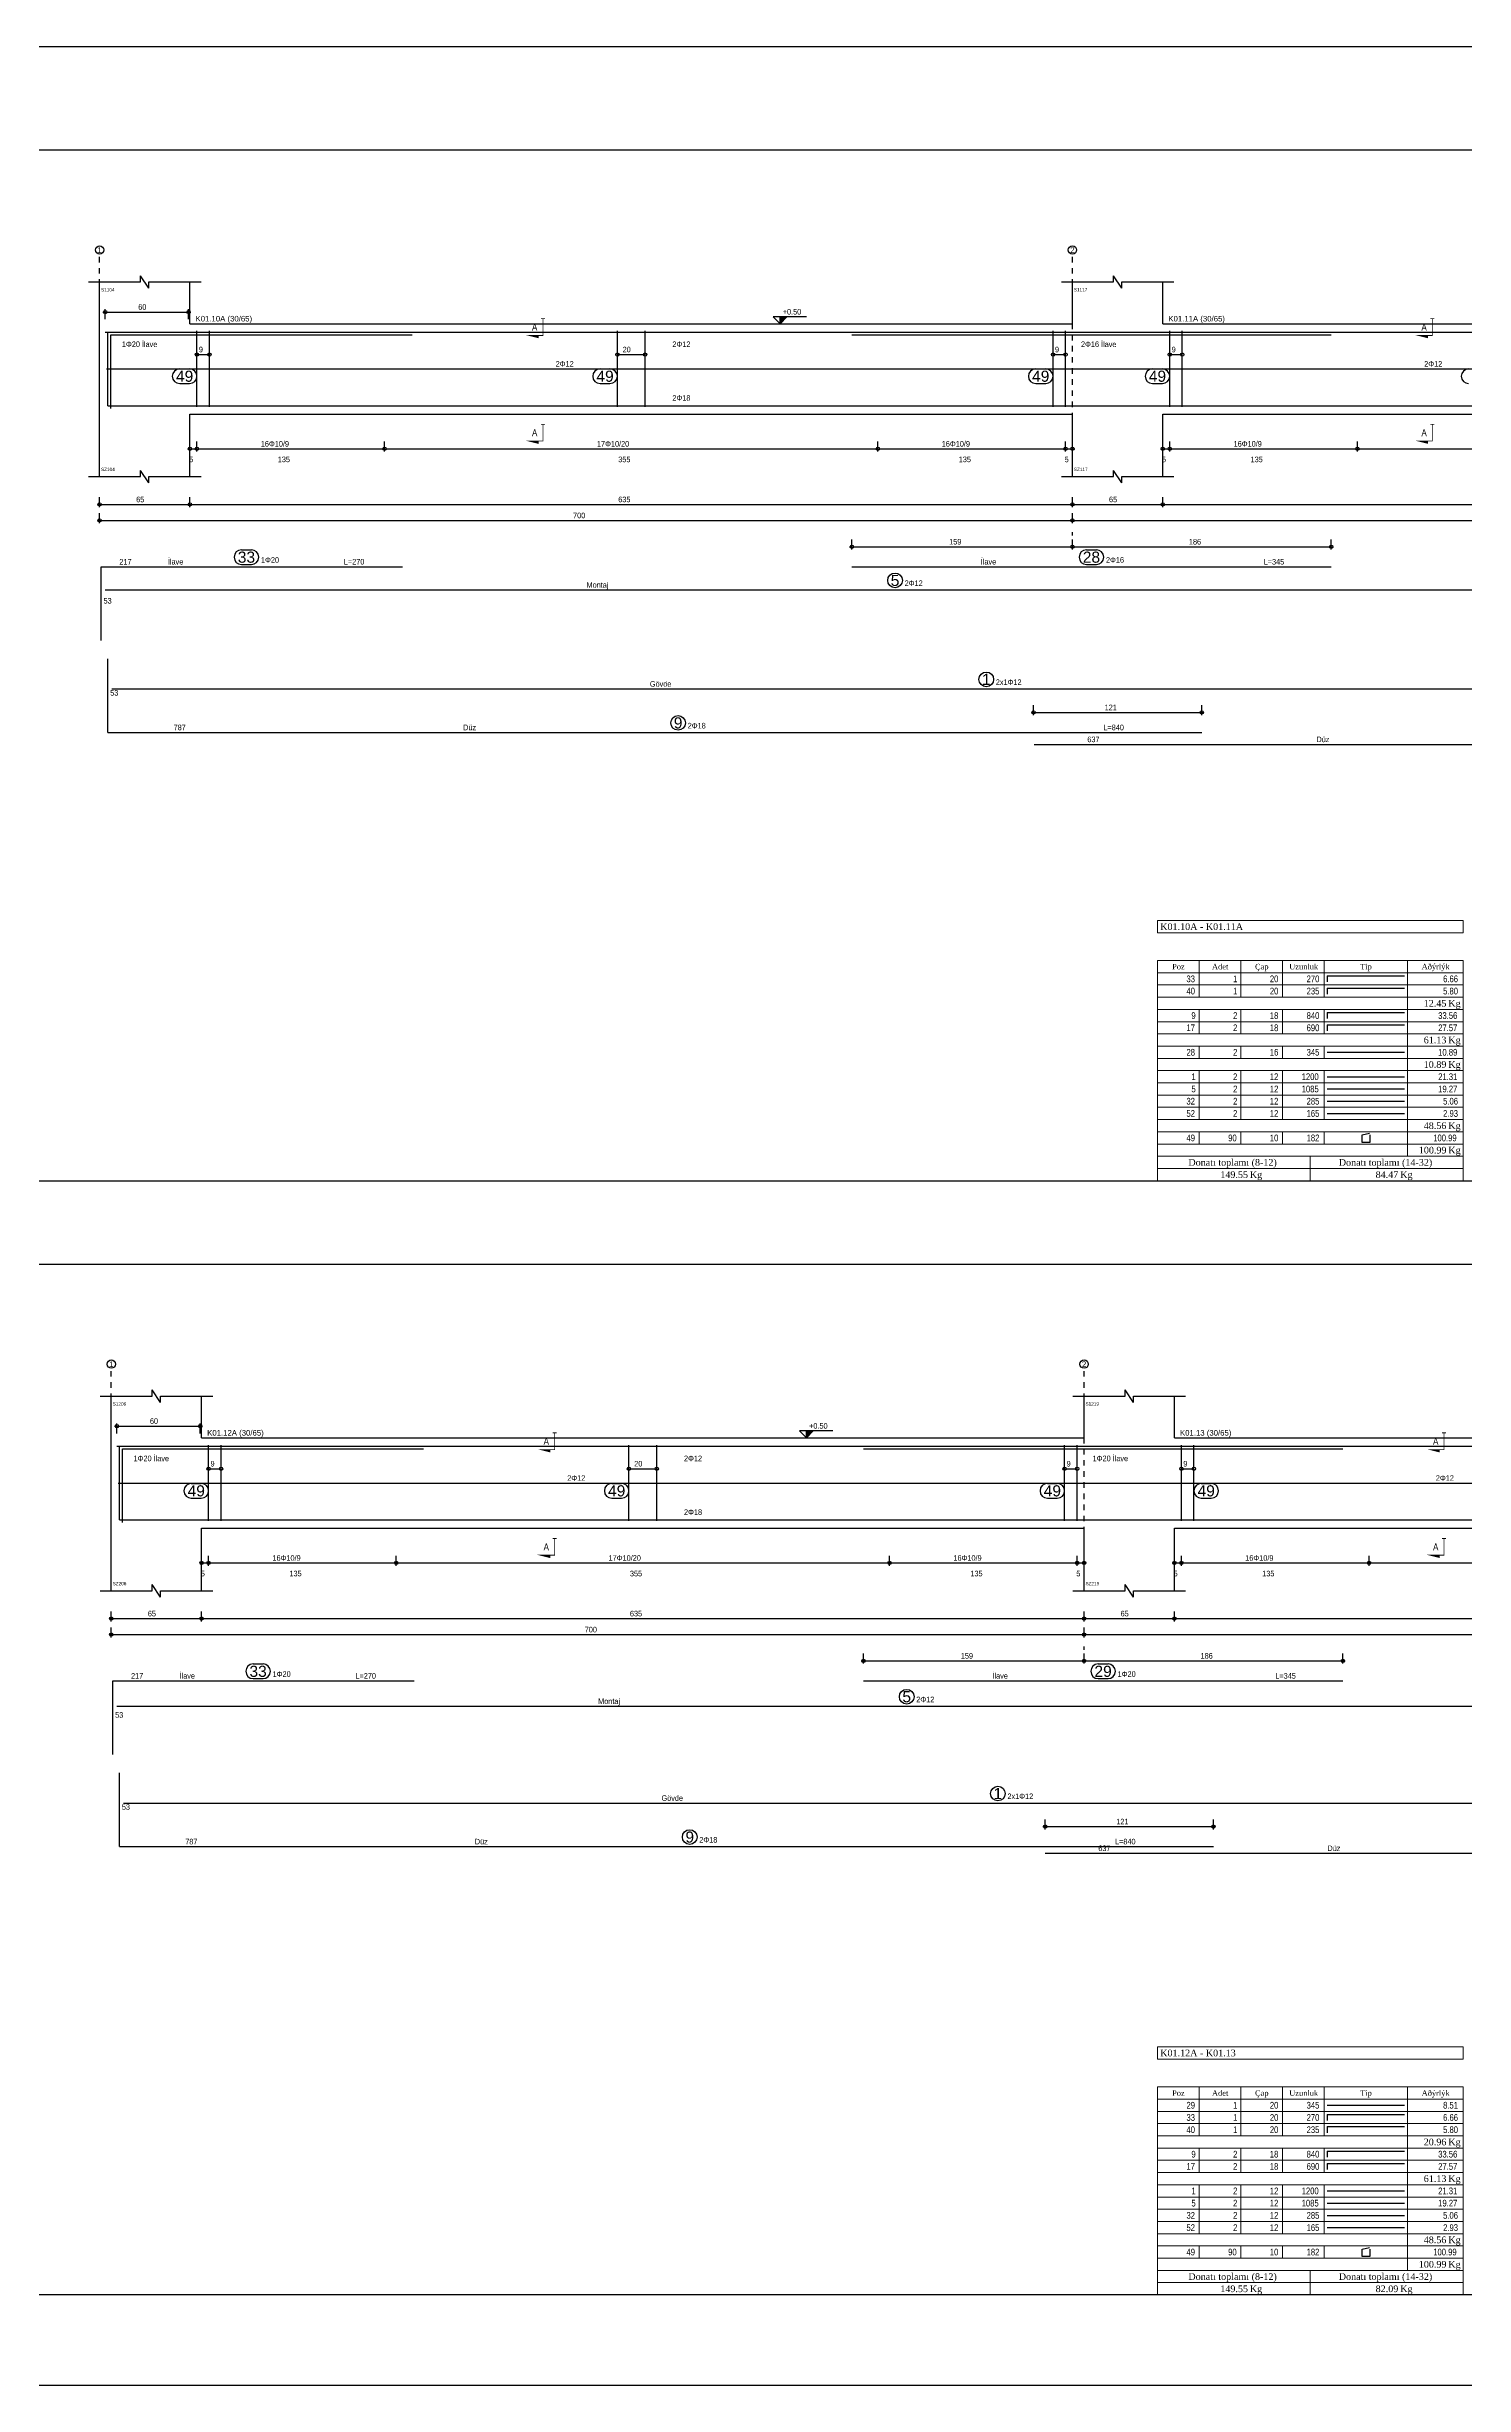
# Model space of a CAD drawing. Header units: metres. Extents: x 419734 to 420376, y 4564732 to 4565123.
# Drawn here: x 420237.6 to 420263.1, y 4564807.53 to 4564849.58 of the extents above; entities that cross this region are included whole.
import ezdxf
from ezdxf.enums import TextEntityAlignment as Align

# ---------------------------------------------------------------- set-up
doc = ezdxf.new("R2010")
doc.units = ezdxf.units.M
doc.linetypes.add('TRATTO-PUNTO', pattern=[1, 0.5, -0.25, 0, -0.25])
for name, color, linetype in [('Standart', 7, 'Continuous'), ('SW_ASSI', 7, 'TRATTO-PUNTO'), ('SW_DIM', 33, 'Continuous'), ('SW_MAGRONE', 2, 'Continuous'), ('SW_QUOTE', 1, 'Continuous'), ('SW_REINFORCEMENT', 7, 'Continuous'), ('SW_TESTI', 2, 'Continuous'), ('SW_TXT_TESTI', 1, 'Continuous')]:
    doc.layers.add(name, color=color, linetype=linetype)
doc.styles.add('arial_1_18', font='arial.ttf', dxfattribs={"height": 0.2})
doc.styles.add('SWS', font='ARIALN.TTF')
doc.styles.add('times new roman_1_18', font='times.ttf', dxfattribs={"height": 0.2})

# ---------------------------------------------------------------- blocks, each defined once
blk = doc.blocks.new('*U1605')
at = {"layer": 'SW_QUOTE'}
blk.add_hatch(color=1, dxfattribs=at).paths.add_polyline_path([(0.25, 0.25), (0, 0.25), (0, 0)])
at = {"layer": 'SW_QUOTE', "color": 1}
for p, q in [((0.95, 0.25), (-0.25, 0.25)), ((-0.25, 0.25), (0, 0)), ((-0.25, 0), (0.25, 0)), ((0, 0), (0, 0.25)), ((0.25, 0.25), (0, 0))]:
    blk.add_line(p, q, dxfattribs=at)
at = {"layer": 'SW_QUOTE', "color": 2, "style": 'SWS'}
blk.add_attdef('QUOTA', (0.1, 0.33), '', height=0.2, dxfattribs=at)
blk = doc.blocks.new('*U1603')
at = {"layer": 'SW_QUOTE', "const_width": 0.0003}
blk.add_lwpolyline([(0, 0), (0, -0.006), (-0.00159, -0.006)], dxfattribs=at)
at = {"layer": 'SW_QUOTE', "const_width": 0.0003, "flags": 128}
blk.add_lwpolyline([(0.00075, 0), (-0.00075, 0)], dxfattribs=at)
at = {"layer": 'SW_QUOTE'}
blk.add_solid([(-0.00159, -0.00585), (-0.00159, -0.00701), (-0.00624, -0.00585)], dxfattribs=at)
at = {"layer": 'SW_TESTI', "style": 'SWS'}
for tag, p in [('RIF_DOC', (0.0025, -0.003)), ('RIF_DOC_SEC', (0.0055, -0.003))]:
    blk.add_attdef(tag, text='', height=0.002, rotation=90, dxfattribs=at).set_placement(p, align=Align.MIDDLE)
at = {"layer": 'SW_TESTI', "color": 3, "style": 'SWS'}
blk.add_attdef('SEZ', text='', height=0.0025, dxfattribs=at).set_placement((-0.003, -0.003), align=Align.MIDDLE)

msp = doc.modelspace()

# ---------------------------------------------------------------- linework, layer by layer
at = {"color": 0, "linetype": 'Continuous'}
for centre in [(420238.55653, 4564845.925), (420256.05653, 4564845.925), (420238.76589, 4564825.89194), (420256.26589, 4564825.89194)]:
    msp.add_circle(centre, 0.075, dxfattribs=at)
at = {"layer": 'Standart', "color": 2}
msp.add_lwpolyline([(420281.38267, 4564849.57907), (419805.78267, 4564849.57907), (419805.78267, 4564807.5324), (420281.38267, 4564807.5324)], dxfattribs=at)
for points in [[(420280.0849, 4564829.18976), (420280.0849, 4564847.72281), (420233.6349, 4564847.72281), (420233.6349, 4564829.18976)], [(420280.0849, 4564809.1567), (420233.6349, 4564809.1567), (420233.6349, 4564827.68976), (420280.0849, 4564827.68976)]]:
    msp.add_lwpolyline(points, close=True, dxfattribs=at)
at = {"layer": 'Standart', "color": 1, "linetype": 'Continuous', "lineweight": 5}
for points in [[(420257.58489, 4564833.86976), (420263.08489, 4564833.86976)], [(420257.58489, 4564833.64976), (420257.58489, 4564833.86976)], [(420263.08489, 4564833.86976), (420263.08489, 4564833.64976)], [(420263.08489, 4564833.64976), (420257.58489, 4564833.64976)], [(420257.58489, 4564833.14976), (420257.58489, 4564829.18976)], [(420257.58489, 4564833.14976), (420263.08489, 4564833.14976)], [(420258.33489, 4564833.14976), (420258.33489, 4564832.48976)], [(420259.08489, 4564833.14976), (420259.08489, 4564832.48976)], [(420259.83489, 4564833.14976), (420259.83489, 4564832.48976)], [(420260.58489, 4564833.14976), (420260.58489, 4564832.48976)], [(420262.08489, 4564833.14976), (420262.08489, 4564829.62976)], [(420263.08489, 4564833.14976), (420263.08489, 4564829.18976)], [(420257.58489, 4564832.92976), (420263.08489, 4564832.92976)], [(420257.58489, 4564832.70976), (420263.08489, 4564832.70976)], [(420257.58489, 4564832.48976), (420263.08489, 4564832.48976)], [(420257.58489, 4564832.26976), (420263.08489, 4564832.26976)], [(420258.33489, 4564832.26976), (420258.33489, 4564831.82976)], [(420259.08489, 4564832.26976), (420259.08489, 4564831.82976)], [(420259.83489, 4564832.26976), (420259.83489, 4564831.82976)], [(420260.58489, 4564832.26976), (420260.58489, 4564831.82976)], [(420257.58489, 4564832.04976), (420263.08489, 4564832.04976)], [(420257.58489, 4564831.82976), (420263.08489, 4564831.82976)], [(420257.58489, 4564831.60976), (420263.08489, 4564831.60976)], [(420257.58489, 4564831.38976), (420263.08489, 4564831.38976)], [(420258.33489, 4564831.60976), (420258.33489, 4564831.38976)], [(420259.08489, 4564831.60976), (420259.08489, 4564831.38976)], [(420259.83489, 4564831.60976), (420259.83489, 4564831.38976)], [(420260.58489, 4564831.60976), (420260.58489, 4564831.38976)], [(420257.58489, 4564831.16976), (420263.08489, 4564831.16976)], [(420257.58489, 4564830.94976), (420263.08489, 4564830.94976)], [(420258.33489, 4564831.16976), (420258.33489, 4564830.28976)], [(420259.08489, 4564831.16976), (420259.08489, 4564830.28976)], [(420259.83489, 4564831.16976), (420259.83489, 4564830.28976)], [(420260.58489, 4564831.16976), (420260.58489, 4564830.28976)], [(420257.58489, 4564830.72976), (420263.08489, 4564830.72976)], [(420257.58489, 4564830.50976), (420263.08489, 4564830.50976)], [(420257.58489, 4564830.28976), (420263.08489, 4564830.28976)], [(420257.58489, 4564830.06976), (420263.08489, 4564830.06976)], [(420258.33489, 4564830.06976), (420258.33489, 4564829.84976)], [(420259.08489, 4564830.06976), (420259.08489, 4564829.84976)], [(420259.83489, 4564830.06976), (420259.83489, 4564829.84976)], [(420260.58489, 4564830.06976), (420260.58489, 4564829.84976)], [(420257.58489, 4564829.84976), (420263.08489, 4564829.84976)], [(420257.58489, 4564829.62976), (420263.08489, 4564829.62976)], [(420260.33489, 4564829.62976), (420260.33489, 4564829.18976)], [(420257.58489, 4564829.40976), (420263.08489, 4564829.40976)], [(420257.58489, 4564829.18976), (420263.08489, 4564829.18976)], [(420257.58489, 4564813.6167), (420263.08489, 4564813.6167)], [(420257.58489, 4564813.3967), (420257.58489, 4564813.6167)], [(420263.08489, 4564813.6167), (420263.08489, 4564813.3967)], [(420263.08489, 4564813.3967), (420257.58489, 4564813.3967)], [(420257.58489, 4564812.8967), (420257.58489, 4564809.1567)], [(420257.58489, 4564812.8967), (420263.08489, 4564812.8967)], [(420258.33489, 4564812.8967), (420258.33489, 4564812.0167)], [(420259.08489, 4564812.8967), (420259.08489, 4564812.0167)], [(420259.83489, 4564812.8967), (420259.83489, 4564812.0167)], [(420260.58489, 4564812.8967), (420260.58489, 4564812.0167)], [(420262.08489, 4564812.8967), (420262.08489, 4564809.5967)], [(420263.08489, 4564812.8967), (420263.08489, 4564809.1567)], [(420257.58489, 4564812.6767), (420263.08489, 4564812.6767)], [(420257.58489, 4564812.4567), (420263.08489, 4564812.4567)], [(420257.58489, 4564812.2367), (420263.08489, 4564812.2367)], [(420257.58489, 4564812.0167), (420263.08489, 4564812.0167)], [(420257.58489, 4564811.7967), (420263.08489, 4564811.7967)], [(420257.58489, 4564811.5767), (420263.08489, 4564811.5767)], [(420258.33489, 4564811.7967), (420258.33489, 4564811.3567)], [(420259.08489, 4564811.7967), (420259.08489, 4564811.3567)], [(420259.83489, 4564811.7967), (420259.83489, 4564811.3567)], [(420260.58489, 4564811.7967), (420260.58489, 4564811.3567)], [(420257.58489, 4564811.3567), (420263.08489, 4564811.3567)], [(420257.58489, 4564811.1367), (420263.08489, 4564811.1367)], [(420258.33489, 4564811.1367), (420258.33489, 4564810.2567)], [(420259.08489, 4564811.1367), (420259.08489, 4564810.2567)], [(420259.83489, 4564811.1367), (420259.83489, 4564810.2567)], [(420260.58489, 4564811.1367), (420260.58489, 4564810.2567)], [(420257.58489, 4564810.9167), (420263.08489, 4564810.9167)], [(420257.58489, 4564810.6967), (420263.08489, 4564810.6967)], [(420257.58489, 4564810.4767), (420263.08489, 4564810.4767)], [(420257.58489, 4564810.2567), (420263.08489, 4564810.2567)], [(420257.58489, 4564810.0367), (420263.08489, 4564810.0367)], [(420258.33489, 4564810.0367), (420258.33489, 4564809.8167)], [(420259.08489, 4564810.0367), (420259.08489, 4564809.8167)], [(420259.83489, 4564810.0367), (420259.83489, 4564809.8167)], [(420260.58489, 4564810.0367), (420260.58489, 4564809.8167)], [(420257.58489, 4564809.8167), (420263.08489, 4564809.8167)], [(420257.58489, 4564809.5967), (420263.08489, 4564809.5967)], [(420260.33489, 4564809.5967), (420260.33489, 4564809.1567)], [(420257.58489, 4564809.3767), (420263.08489, 4564809.3767)], [(420257.58489, 4564809.1567), (420263.08489, 4564809.1567)]]:
    msp.add_lwpolyline(points, dxfattribs=at)
at = {"layer": 'SW_ASSI', "ltscale": 0.2}
for points in [[(420238.55653, 4564842.1), (420238.55653, 4564845.85)], [(420256.05653, 4564842.1), (420256.05653, 4564845.85)], [(420256.05653, 4564840.59), (420256.05653, 4564840.85)], [(420238.76589, 4564822.06694), (420238.76589, 4564825.81694)], [(420256.26589, 4564822.06694), (420256.26589, 4564825.81694)], [(420256.26589, 4564820.55694), (420256.26589, 4564820.81694)]]:
    msp.add_lwpolyline(points, dxfattribs=at)
at = {"layer": 'SW_DIM', "ltscale": 0.5}
for points in [[(420238.35653, 4564845.35), (420239.29403, 4564845.35)], [(420239.44403, 4564845.2375), (420239.29403, 4564845.4625)], [(420239.29403, 4564845.35), (420239.29403, 4564845.4625)], [(420239.44403, 4564845.35), (420240.38153, 4564845.35)], [(420239.44403, 4564845.2375), (420239.44403, 4564845.35)], [(420255.85653, 4564845.35), (420256.79403, 4564845.35)], [(420256.94403, 4564845.2375), (420256.79403, 4564845.4625)], [(420256.79403, 4564845.35), (420256.79403, 4564845.4625)], [(420256.94403, 4564845.2375), (420256.94403, 4564845.35)], [(420256.94403, 4564845.35), (420257.88153, 4564845.35)], [(420238.61653, 4564844.81), (420240.19653, 4564844.81)], [(420238.65653, 4564844.68), (420238.65653, 4564844.86)], [(420240.15653, 4564844.68), (420240.15653, 4564844.86)], [(420240.30653, 4564844.045), (420240.53153, 4564844.045)], [(420247.86903, 4564844.045), (420248.36903, 4564844.045)], [(420255.70653, 4564844.045), (420255.93153, 4564844.045)], [(420257.80653, 4564844.045), (420258.03153, 4564844.045)], [(420240.14153, 4564842.35), (420256.09653, 4564842.35)], [(420240.18153, 4564842.3), (420240.18153, 4564842.48)], [(420240.30653, 4564842.3), (420240.30653, 4564842.48)], [(420243.68153, 4564842.3), (420243.68153, 4564842.48)], [(420252.55653, 4564842.3), (420252.55653, 4564842.48)], [(420255.93153, 4564842.3), (420255.93153, 4564842.48)], [(420256.05653, 4564842.3), (420256.05653, 4564842.48)], [(420257.64153, 4564842.35), (420269.84653, 4564842.35)], [(420257.68153, 4564842.3), (420257.68153, 4564842.48)], [(420257.80653, 4564842.3), (420257.80653, 4564842.48)], [(420261.18153, 4564842.3), (420261.18153, 4564842.48)], [(420238.35653, 4564841.85), (420239.29403, 4564841.85)], [(420239.29403, 4564841.85), (420239.29403, 4564841.9625)], [(420239.44403, 4564841.7375), (420239.29403, 4564841.9625)], [(420239.44403, 4564841.7375), (420239.44403, 4564841.85)], [(420239.44403, 4564841.85), (420240.38153, 4564841.85)], [(420255.85653, 4564841.85), (420256.79403, 4564841.85)], [(420256.79403, 4564841.85), (420256.79403, 4564841.9625)], [(420256.94403, 4564841.7375), (420256.79403, 4564841.9625)], [(420256.94403, 4564841.7375), (420256.94403, 4564841.85)], [(420256.94403, 4564841.85), (420257.88153, 4564841.85)], [(420238.55653, 4564841.3), (420238.55653, 4564841.48)], [(420240.18153, 4564841.3), (420240.18153, 4564841.48)], [(420256.05653, 4564841.3), (420256.05653, 4564841.48)], [(420257.68153, 4564841.3), (420257.68153, 4564841.48)], [(420238.51653, 4564841.35), (420271.47153, 4564841.35)], [(420238.51653, 4564841.062), (420271.47153, 4564841.062)], [(420238.55653, 4564841.012), (420238.55653, 4564841.192)], [(420256.05653, 4564841.012), (420256.05653, 4564841.192)], [(420252.04778, 4564840.59), (420260.75278, 4564840.59)], [(420252.08778, 4564840.54), (420252.08778, 4564840.72)], [(420256.05653, 4564840.54), (420256.05653, 4564840.72)], [(420260.71278, 4564840.54), (420260.71278, 4564840.72)], [(420255.31653, 4564837.61), (420258.42153, 4564837.61)], [(420255.35653, 4564837.56), (420255.35653, 4564837.74)], [(420258.38153, 4564837.56), (420258.38153, 4564837.74)], [(420239.65339, 4564825.20444), (420239.50339, 4564825.42944)], [(420239.50339, 4564825.31694), (420239.50339, 4564825.42944)], [(420257.15339, 4564825.20444), (420257.00339, 4564825.42944)], [(420257.00339, 4564825.31694), (420257.00339, 4564825.42944)], [(420238.56589, 4564825.31694), (420239.50339, 4564825.31694)], [(420239.65339, 4564825.31694), (420240.59089, 4564825.31694)], [(420239.65339, 4564825.20444), (420239.65339, 4564825.31694)], [(420256.06589, 4564825.31694), (420257.00339, 4564825.31694)], [(420257.15339, 4564825.20444), (420257.15339, 4564825.31694)], [(420257.15339, 4564825.31694), (420258.09089, 4564825.31694)], [(420238.82589, 4564824.77694), (420240.40589, 4564824.77694)], [(420238.86589, 4564824.64694), (420238.86589, 4564824.82694)], [(420240.36589, 4564824.64694), (420240.36589, 4564824.82694)], [(420240.51589, 4564824.01194), (420240.74089, 4564824.01194)], [(420248.07839, 4564824.01194), (420248.57839, 4564824.01194)], [(420255.91589, 4564824.01194), (420256.14089, 4564824.01194)], [(420258.01589, 4564824.01194), (420258.24089, 4564824.01194)], [(420240.39089, 4564822.26694), (420240.39089, 4564822.44694)], [(420240.51589, 4564822.26694), (420240.51589, 4564822.44694)], [(420243.89089, 4564822.26694), (420243.89089, 4564822.44694)], [(420252.76589, 4564822.26694), (420252.76589, 4564822.44694)], [(420256.14089, 4564822.26694), (420256.14089, 4564822.44694)], [(420256.26589, 4564822.26694), (420256.26589, 4564822.44694)], [(420257.89089, 4564822.26694), (420257.89089, 4564822.44694)], [(420258.01589, 4564822.26694), (420258.01589, 4564822.44694)], [(420261.39089, 4564822.26694), (420261.39089, 4564822.44694)], [(420240.35089, 4564822.31694), (420256.30589, 4564822.31694)], [(420257.85089, 4564822.31694), (420270.05589, 4564822.31694)], [(420238.56589, 4564821.81694), (420239.50339, 4564821.81694)], [(420239.50339, 4564821.81694), (420239.50339, 4564821.92944)], [(420239.65339, 4564821.70444), (420239.50339, 4564821.92944)], [(420239.65339, 4564821.70444), (420239.65339, 4564821.81694)], [(420239.65339, 4564821.81694), (420240.59089, 4564821.81694)], [(420256.06589, 4564821.81694), (420257.00339, 4564821.81694)], [(420257.00339, 4564821.81694), (420257.00339, 4564821.92944)], [(420257.15339, 4564821.70444), (420257.00339, 4564821.92944)], [(420257.15339, 4564821.70444), (420257.15339, 4564821.81694)], [(420257.15339, 4564821.81694), (420258.09089, 4564821.81694)], [(420238.72589, 4564821.31694), (420271.68089, 4564821.31694)], [(420238.76589, 4564821.26694), (420238.76589, 4564821.44694)], [(420240.39089, 4564821.26694), (420240.39089, 4564821.44694)], [(420256.26589, 4564821.26694), (420256.26589, 4564821.44694)], [(420257.89089, 4564821.26694), (420257.89089, 4564821.44694)], [(420238.72589, 4564821.02894), (420271.68089, 4564821.02894)], [(420238.76589, 4564820.97894), (420238.76589, 4564821.15894)], [(420256.26589, 4564820.97894), (420256.26589, 4564821.15894)], [(420252.25714, 4564820.55694), (420260.96214, 4564820.55694)], [(420252.29714, 4564820.50694), (420252.29714, 4564820.68694)], [(420256.26589, 4564820.50694), (420256.26589, 4564820.68694)], [(420260.92214, 4564820.50694), (420260.92214, 4564820.68694)], [(420255.52589, 4564817.57694), (420258.63089, 4564817.57694)], [(420255.56589, 4564817.52694), (420255.56589, 4564817.70694)], [(420258.59089, 4564817.52694), (420258.59089, 4564817.70694)]]:
    msp.add_lwpolyline(points, dxfattribs=at)
for centre in [(420238.65653, 4564844.81), (420240.15653, 4564844.81), (420240.30653, 4564844.045), (420240.53153, 4564844.045), (420247.86903, 4564844.045), (420248.36903, 4564844.045), (420255.70653, 4564844.045), (420255.93153, 4564844.045), (420257.80653, 4564844.045), (420258.03153, 4564844.045), (420240.18153, 4564842.35), (420240.30653, 4564842.35), (420243.68153, 4564842.35), (420252.55653, 4564842.35), (420255.93153, 4564842.35), (420256.05653, 4564842.35), (420257.68153, 4564842.35), (420257.80653, 4564842.35), (420261.18153, 4564842.35), (420238.55653, 4564841.35), (420240.18153, 4564841.35), (420256.05653, 4564841.35), (420257.68153, 4564841.35), (420238.55653, 4564841.062), (420256.05653, 4564841.062), (420252.08778, 4564840.59), (420256.05653, 4564840.59), (420260.71278, 4564840.59), (420255.35653, 4564837.61), (420258.38153, 4564837.61), (420238.86589, 4564824.77694), (420240.36589, 4564824.77694), (420240.51589, 4564824.01194), (420240.74089, 4564824.01194), (420248.07839, 4564824.01194), (420248.57839, 4564824.01194), (420255.91589, 4564824.01194), (420256.14089, 4564824.01194), (420258.01589, 4564824.01194), (420258.24089, 4564824.01194), (420240.39089, 4564822.31694), (420240.51589, 4564822.31694), (420243.89089, 4564822.31694), (420252.76589, 4564822.31694), (420256.14089, 4564822.31694), (420256.26589, 4564822.31694), (420257.89089, 4564822.31694), (420258.01589, 4564822.31694), (420261.39089, 4564822.31694), (420238.76589, 4564821.31694), (420240.39089, 4564821.31694), (420256.26589, 4564821.31694), (420257.89089, 4564821.31694), (420238.76589, 4564821.02894), (420256.26589, 4564821.02894), (420252.29714, 4564820.55694), (420256.26589, 4564820.55694), (420260.92214, 4564820.55694), (420255.56589, 4564817.57694), (420258.59089, 4564817.57694)]:
    msp.add_circle(centre, 0.03, dxfattribs=at)
at = {"layer": 'SW_MAGRONE'}
for points in [[(420238.55653, 4564841.85), (420238.55653, 4564845.35)], [(420240.18153, 4564844.6), (420240.18153, 4564845.35)], [(420256.05653, 4564844.6), (420256.05653, 4564845.35)], [(420257.68153, 4564844.6), (420257.68153, 4564845.35)], [(420240.18153, 4564844.6), (420256.05653, 4564844.6)], [(420257.68153, 4564844.6), (420269.80653, 4564844.6)], [(420240.18153, 4564841.85), (420240.18153, 4564842.97499)], [(420240.18153, 4564842.97499), (420256.05653, 4564842.97499)], [(420256.05653, 4564841.85), (420256.05653, 4564842.97499)], [(420257.68153, 4564841.85), (420257.68153, 4564842.97499)], [(420257.68153, 4564842.97499), (420269.80653, 4564842.97499)], [(420238.76589, 4564821.81694), (420238.76589, 4564825.31694)], [(420240.39089, 4564824.56694), (420240.39089, 4564825.31694)], [(420256.26589, 4564824.56694), (420256.26589, 4564825.31694)], [(420257.89089, 4564824.56694), (420257.89089, 4564825.31694)], [(420240.39089, 4564824.56694), (420256.26589, 4564824.56694)], [(420257.89089, 4564824.56694), (420270.01589, 4564824.56694)], [(420240.39089, 4564821.81694), (420240.39089, 4564822.94194)], [(420240.39089, 4564822.94194), (420256.26589, 4564822.94194)], [(420256.26589, 4564821.81694), (420256.26589, 4564822.94194)], [(420257.89089, 4564821.81694), (420257.89089, 4564822.94194)], [(420257.89089, 4564822.94194), (420270.01589, 4564822.94194)]]:
    msp.add_lwpolyline(points, dxfattribs=at)
at = {"layer": 'SW_REINFORCEMENT', "color": 7, "ltscale": 0.05, "flags": 128}
for points in [[(420238.65653, 4564844.45), (420271.34403, 4564844.45)], [(420238.70653, 4564843.125), (420238.70653, 4564844.45)], [(420238.75653, 4564844.4), (420244.17528, 4564844.4)], [(420238.75653, 4564843.075), (420238.75653, 4564844.4)], [(420240.30653, 4564843.105), (420240.30653, 4564844.47)], [(420240.53153, 4564843.105), (420240.53153, 4564844.47)], [(420247.86903, 4564843.105), (420247.86903, 4564844.47)], [(420248.36903, 4564843.105), (420248.36903, 4564844.47)], [(420252.08778, 4564844.4), (420260.71278, 4564844.4)], [(420255.70653, 4564843.105), (420255.70653, 4564844.47)], [(420255.93153, 4564843.105), (420255.93153, 4564844.47)], [(420257.80653, 4564843.105), (420257.80653, 4564844.47)], [(420258.03153, 4564843.105), (420258.03153, 4564844.47)], [(420238.68153, 4564843.7875), (420271.30653, 4564843.7875)], [(420238.70653, 4564843.125), (420271.28153, 4564843.125)], [(420238.58653, 4564840.23), (420244.00528, 4564840.23)], [(420238.58653, 4564838.905), (420238.58653, 4564840.23)], [(420252.08778, 4564840.23), (420260.71278, 4564840.23)], [(420238.65653, 4564839.81183), (420265.78986, 4564839.81183)], [(420238.70653, 4564837.25), (420238.70653, 4564838.575)], [(420238.77753, 4564838.0325), (420268.77753, 4564838.0325)], [(420238.70653, 4564837.25), (420258.38153, 4564837.25)], [(420255.36881, 4564837.03583), (420271.29381, 4564837.03583)], [(420260.63989, 4564832.87476), (420260.63989, 4564832.76476)], [(420260.63989, 4564832.87476), (420262.02989, 4564832.87476)], [(420260.63989, 4564832.65476), (420260.63989, 4564832.54476)], [(420260.63989, 4564832.65476), (420262.02989, 4564832.65476)], [(420260.63989, 4564832.21476), (420260.63989, 4564832.10476)], [(420260.63989, 4564832.21476), (420262.02989, 4564832.21476)], [(420260.63989, 4564831.99476), (420260.63989, 4564831.88476)], [(420260.63989, 4564831.99476), (420262.02989, 4564831.99476)], [(420260.63989, 4564831.49976), (420262.02989, 4564831.49976)], [(420260.63989, 4564831.05976), (420262.02989, 4564831.05976)], [(420260.63989, 4564830.83976), (420262.02989, 4564830.83976)], [(420260.63989, 4564830.61976), (420262.02989, 4564830.61976)], [(420260.63989, 4564830.39976), (420262.02989, 4564830.39976)], [(420261.26614, 4564830.01476), (420261.40021, 4564830.04226)], [(420261.26614, 4564829.87726), (420261.26614, 4564830.01476)], [(420261.40364, 4564830.01476), (420261.40364, 4564829.87726)], [(420261.40364, 4564829.87726), (420261.26614, 4564829.87726)], [(420238.86589, 4564824.41694), (420271.55339, 4564824.41694)], [(420238.91589, 4564823.09194), (420238.91589, 4564824.41694)], [(420238.96589, 4564824.36694), (420244.38464, 4564824.36694)], [(420238.96589, 4564823.04194), (420238.96589, 4564824.36694)], [(420240.51589, 4564823.07194), (420240.51589, 4564824.43694)], [(420240.74089, 4564823.07194), (420240.74089, 4564824.43694)], [(420248.07839, 4564823.07194), (420248.07839, 4564824.43694)], [(420248.57839, 4564823.07194), (420248.57839, 4564824.43694)], [(420252.29714, 4564824.36694), (420260.92214, 4564824.36694)], [(420255.91589, 4564823.07194), (420255.91589, 4564824.43694)], [(420256.14089, 4564823.07194), (420256.14089, 4564824.43694)], [(420258.01589, 4564823.07194), (420258.01589, 4564824.43694)], [(420258.24089, 4564823.07194), (420258.24089, 4564824.43694)], [(420238.89089, 4564823.75444), (420271.51589, 4564823.75444)], [(420238.91589, 4564823.09194), (420271.49089, 4564823.09194)], [(420238.79589, 4564820.19694), (420244.21464, 4564820.19694)], [(420238.79589, 4564818.87194), (420238.79589, 4564820.19694)], [(420252.29714, 4564820.19694), (420260.92214, 4564820.19694)], [(420238.86589, 4564819.74078), (420265.99923, 4564819.74078)], [(420238.91589, 4564817.21694), (420238.91589, 4564818.54194)], [(420238.98689, 4564817.99944), (420268.98689, 4564817.99944)], [(420238.91589, 4564817.21694), (420258.59089, 4564817.21694)], [(420255.56589, 4564817.09694), (420271.49089, 4564817.09694)], [(420260.63989, 4564812.5667), (420262.02989, 4564812.5667)], [(420260.63989, 4564812.4017), (420260.63989, 4564812.2917)], [(420260.63989, 4564812.4017), (420262.02989, 4564812.4017)], [(420260.63989, 4564812.1817), (420260.63989, 4564812.0717)], [(420260.63989, 4564812.1817), (420262.02989, 4564812.1817)], [(420260.63989, 4564811.7417), (420260.63989, 4564811.6317)], [(420260.63989, 4564811.7417), (420262.02989, 4564811.7417)], [(420260.63989, 4564811.5217), (420260.63989, 4564811.4117)], [(420260.63989, 4564811.5217), (420262.02989, 4564811.5217)], [(420260.63989, 4564811.0267), (420262.02989, 4564811.0267)], [(420260.63989, 4564810.8067), (420262.02989, 4564810.8067)], [(420260.63989, 4564810.5867), (420262.02989, 4564810.5867)], [(420260.63989, 4564810.3667), (420262.02989, 4564810.3667)], [(420261.26614, 4564809.9817), (420261.40021, 4564810.0092)], [(420261.26614, 4564809.8442), (420261.26614, 4564809.9817)], [(420261.40364, 4564809.8442), (420261.26614, 4564809.8442)], [(420261.40364, 4564809.9817), (420261.40364, 4564809.8442)]]:
    msp.add_lwpolyline(points, dxfattribs=at)
at = {"layer": 'SW_TXT_TESTI', "flags": 128}
for points in [[(420239.99576, 4564843.7875), (420240.17453, 4564843.7875)], [(420239.99576, 4564843.5235), (420240.17453, 4564843.5235)], [(420247.55826, 4564843.7875), (420247.73703, 4564843.7875)], [(420247.55826, 4564843.5235), (420247.73703, 4564843.5235)], [(420255.39576, 4564843.7875), (420255.57453, 4564843.7875)], [(420255.39576, 4564843.5235), (420255.57453, 4564843.5235)], [(420257.49576, 4564843.7875), (420257.67453, 4564843.7875)], [(420257.49576, 4564843.5235), (420257.67453, 4564843.5235)], [(420241.10781, 4564840.534), (420241.28657, 4564840.534)], [(420256.30837, 4564840.534), (420256.48714, 4564840.534)], [(420241.10781, 4564840.27), (420241.28657, 4564840.27)], [(420256.30837, 4564840.27), (420256.48714, 4564840.27)], [(420240.20513, 4564823.74603), (420240.38389, 4564823.74603)], [(420247.76763, 4564823.74603), (420247.94639, 4564823.74603)], [(420255.60513, 4564823.74603), (420255.78389, 4564823.74603)], [(420258.37289, 4564823.74603), (420258.55166, 4564823.74603)], [(420240.20513, 4564823.48203), (420240.38389, 4564823.48203)], [(420247.76763, 4564823.48203), (420247.94639, 4564823.48203)], [(420255.60513, 4564823.48203), (420255.78389, 4564823.48203)], [(420258.37289, 4564823.48203), (420258.55166, 4564823.48203)], [(420241.31717, 4564820.50094), (420241.49594, 4564820.50094)], [(420256.51773, 4564820.50094), (420256.6965, 4564820.50094)], [(420241.31717, 4564820.23694), (420241.49594, 4564820.23694)], [(420256.51773, 4564820.23694), (420256.6965, 4564820.23694)]]:
    msp.add_lwpolyline(points, dxfattribs=at)
at = {"layer": 'SW_TXT_TESTI'}
for centre in [(420252.8652, 4564839.98383), (420254.50553, 4564838.2045), (420248.96228, 4564837.422), (420253.07456, 4564819.91278), (420254.71489, 4564818.17144), (420249.17164, 4564817.38894)]:
    msp.add_circle(centre, 0.132, dxfattribs=at)
for centre, start, end in [((420239.99576, 4564843.6555), 90, 270), ((420240.17453, 4564843.6555), 270, 90), ((420247.55826, 4564843.6555), 90, 270), ((420247.73703, 4564843.6555), 270, 90), ((420255.39576, 4564843.6555), 90, 270), ((420255.57453, 4564843.6555), 270, 90), ((420257.49576, 4564843.6555), 90, 270), ((420257.67453, 4564843.6555), 270, 90), ((420263.18326, 4564843.6555), 90, 270), ((420241.10781, 4564840.402), 90, 270), ((420241.28657, 4564840.402), 270, 90), ((420256.30837, 4564840.402), 90, 270), ((420256.48714, 4564840.402), 270, 90), ((420240.20513, 4564823.61403), 90, 270), ((420240.38389, 4564823.61403), 270, 90), ((420247.76763, 4564823.61403), 90, 270), ((420247.94639, 4564823.61403), 270, 90), ((420255.60513, 4564823.61403), 90, 270), ((420255.78389, 4564823.61403), 270, 90), ((420258.37289, 4564823.61403), 90, 270), ((420258.55166, 4564823.61403), 270, 90), ((420241.31717, 4564820.36894), 90, 270), ((420241.49594, 4564820.36894), 270, 90), ((420256.51773, 4564820.36894), 90, 270), ((420256.6965, 4564820.36894), 270, 90)]:
    msp.add_arc(centre, 0.132, start, end, dxfattribs=at)

# ---------------------------------------------------------------- block references
ref = msp.add_blockref('*U1605', (420250.79534, 4564844.6), dxfattribs=dict(xscale=0.5, yscale=0.5, zscale=0.5))
ref.add_attrib('QUOTA', '+0.50', (420250.84534, 4564844.765), dxfattribs={"layer": 'SW_QUOTE', "color": 2, "height": 0.1, "style": 'SWS', "flags": 4})
ref = msp.add_blockref('*U1603', (420246.53153, 4564844.68876), dxfattribs=dict(xscale=50, yscale=50, zscale=50))
ref.add_attrib('SEZ', 'A', dxfattribs={"layer": 'SW_TESTI', "color": 3, "height": 0.125, "style": 'SWS'}).set_placement((420246.38153, 4564844.53876), align=Align.MIDDLE)
ref = msp.add_blockref('*U1603', (420262.53153, 4564844.68876), dxfattribs=dict(xscale=50, yscale=50, zscale=50))
ref.add_attrib('SEZ', 'A', dxfattribs={"layer": 'SW_TESTI', "color": 3, "height": 0.125, "style": 'SWS'}).set_placement((420262.38153, 4564844.53876), align=Align.MIDDLE)
ref = msp.add_blockref('*U1603', (420246.53153, 4564842.78977), dxfattribs=dict(xscale=50, yscale=50, zscale=50))
ref.add_attrib('SEZ', 'A', dxfattribs={"layer": 'SW_TESTI', "color": 3, "height": 0.125, "style": 'SWS'}).set_placement((420246.38153, 4564842.63977), align=Align.MIDDLE)
ref = msp.add_blockref('*U1603', (420262.53153, 4564842.78977), dxfattribs=dict(xscale=50, yscale=50, zscale=50))
ref.add_attrib('SEZ', 'A', dxfattribs={"layer": 'SW_TESTI', "color": 3, "height": 0.125, "style": 'SWS'}).set_placement((420262.38153, 4564842.63977), align=Align.MIDDLE)
ref = msp.add_blockref('*U1603', (420246.74089, 4564824.65571), dxfattribs=dict(xscale=50, yscale=50, zscale=50))
ref.add_attrib('SEZ', 'A', dxfattribs={"layer": 'SW_TESTI', "color": 3, "height": 0.125, "style": 'SWS'}).set_placement((420246.59089, 4564824.50571), align=Align.MIDDLE)
ref = msp.add_blockref('*U1605', (420251.26935, 4564824.56694), dxfattribs=dict(xscale=0.5, yscale=0.5, zscale=0.5))
ref.add_attrib('QUOTA', '+0.50', (420251.31935, 4564824.73194), dxfattribs={"layer": 'SW_QUOTE', "color": 2, "height": 0.1, "style": 'SWS', "flags": 4})
ref = msp.add_blockref('*U1603', (420262.74089, 4564824.65571), dxfattribs=dict(xscale=50, yscale=50, zscale=50))
ref.add_attrib('SEZ', 'A', dxfattribs={"layer": 'SW_TESTI', "color": 3, "height": 0.125, "style": 'SWS'}).set_placement((420262.59089, 4564824.50571), align=Align.MIDDLE)
ref = msp.add_blockref('*U1603', (420246.74089, 4564822.75672), dxfattribs=dict(xscale=50, yscale=50, zscale=50))
ref.add_attrib('SEZ', 'A', dxfattribs={"layer": 'SW_TESTI', "color": 3, "height": 0.125, "style": 'SWS'}).set_placement((420246.59089, 4564822.60672), align=Align.MIDDLE)
ref = msp.add_blockref('*U1603', (420262.74089, 4564822.75672), dxfattribs=dict(xscale=50, yscale=50, zscale=50))
ref.add_attrib('SEZ', 'A', dxfattribs={"layer": 'SW_TESTI', "color": 3, "height": 0.125, "style": 'SWS'}).set_placement((420262.59089, 4564822.60672), align=Align.MIDDLE)

# ---------------------------------------------------------------- texts
at = {"color": 0, "linetype": 'Continuous', "style": 'arial_1_18'}
for s, p in [('1', (420238.5172, 4564845.87267)), ('2', (420256.0172, 4564845.87267)), ('1', (420238.72656, 4564825.83962)), ('2', (420256.22656, 4564825.83962))]:
    msp.add_text(s, height=0.10125, dxfattribs=at).set_placement(p)
at = {"layer": 'Standart', "color": 3, "linetype": 'Continuous', "lineweight": 5, "style": 'arial_1_18'}
for s, p in [('49', (420239.92976, 4564843.5555)), ('49', (420247.49226, 4564843.5555)), ('49', (420255.32976, 4564843.5555)), ('49', (420257.42976, 4564843.5555)), ('33', (420241.04181, 4564840.302)), ('28', (420256.24237, 4564840.302)), ('5', (420252.7875, 4564839.88383)), ('1', (420254.42784, 4564838.1045)), ('9', (420248.88459, 4564837.322)), ('49', (420240.13913, 4564823.51403)), ('49', (420247.70163, 4564823.51403)), ('49', (420255.53913, 4564823.51403)), ('49', (420258.30689, 4564823.51403)), ('33', (420241.25117, 4564820.26894)), ('29', (420256.45173, 4564820.26894)), ('5', (420252.99687, 4564819.81278)), ('1', (420254.6372, 4564818.07144)), ('9', (420249.09395, 4564817.28894))]:
    msp.add_text(s, height=0.2, dxfattribs=at).set_placement(p)
at = {"layer": 'Standart', "color": 5, "linetype": 'Continuous', "lineweight": -3, "style": 'times new roman_1_18'}
for s, p in [('K01.10A - K01.11A', (420257.63489, 4564833.69976)), ('K01.12A - K01.13', (420257.63489, 4564813.4467))]:
    msp.add_text(s, height=0.12, dxfattribs=at).set_placement(p)
at = {"layer": 'Standart', "color": 5, "linetype": 'Continuous', "lineweight": 5, "style": 'times new roman_1_18'}
for s, height, p in [('Poz', 0.1, (420257.84901, 4564832.98976)), ('Adet', 0.1, (420258.5662, 4564832.98976)), ('Çap', 0.1, (420259.34083, 4564832.98976)), ('Uzunluk', 0.1, (420259.95523, 4564832.98976)), ('Tip', 0.1, (420261.23219, 4564832.98976)), ('Aðýrlýk', 0.1, (420262.33841, 4564832.98976)), ('12.45', 0.12, (420262.37523, 4564832.31976)), ('Kg', 0.12, (420262.81807, 4564832.31976)), ('61.13', 0.12, (420262.37523, 4564831.65976)), ('Kg', 0.12, (420262.81807, 4564831.65976)), ('10.89', 0.12, (420262.37523, 4564831.21976)), ('Kg', 0.12, (420262.81807, 4564831.21976)), ('48.56', 0.12, (420262.37523, 4564830.11976)), ('Kg', 0.12, (420262.81807, 4564830.11976)), ('Donatı toplamı (8-12)', 0.12, (420258.14169, 4564829.45976)), ('Donatı toplamı (14-32)', 0.12, (420260.84731, 4564829.45976)), ('100.99', 0.12, (420262.28646, 4564829.67976)), ('Kg', 0.12, (420262.81807, 4564829.67976)), ('149.55', 0.12, (420258.71577, 4564829.23976)), ('Kg', 0.12, (420259.24738, 4564829.23976)), ('84.47', 0.12, (420261.51016, 4564829.23976)), ('Kg', 0.12, (420261.953, 4564829.23976)), ('Poz', 0.1, (420257.84901, 4564812.7367)), ('Adet', 0.1, (420258.5662, 4564812.7367)), ('Çap', 0.1, (420259.34083, 4564812.7367)), ('Uzunluk', 0.1, (420259.95523, 4564812.7367)), ('Tip', 0.1, (420261.23219, 4564812.7367)), ('Aðýrlýk', 0.1, (420262.33841, 4564812.7367)), ('20.96', 0.12, (420262.37523, 4564811.8467)), ('Kg', 0.12, (420262.81807, 4564811.8467)), ('61.13', 0.12, (420262.37523, 4564811.1867)), ('Kg', 0.12, (420262.81807, 4564811.1867)), ('48.56', 0.12, (420262.37523, 4564810.0867)), ('Kg', 0.12, (420262.81807, 4564810.0867)), ('Donatı toplamı (8-12)', 0.12, (420258.14169, 4564809.4267)), ('Donatı toplamı (14-32)', 0.12, (420260.84731, 4564809.4267)), ('100.99', 0.12, (420262.28646, 4564809.6467)), ('Kg', 0.12, (420262.81807, 4564809.6467)), ('149.55', 0.12, (420258.71577, 4564809.2067)), ('Kg', 0.12, (420259.24738, 4564809.2067)), ('82.09', 0.12, (420261.51016, 4564809.2067)), ('Kg', 0.12, (420261.953, 4564809.2067))]:
    msp.add_text(s, height=height, dxfattribs=at).set_placement(p)
at = {"layer": 'SW_DIM', "ltscale": 0.5}
for s, height, style, p in [('S1104', 0.06, 'arial_1_18', (420238.58153, 4564845.18)), ('S1117', 0.06, 'arial_1_18', (420256.08153, 4564845.18)), ('60', 0.1, 'SWS', (420239.25115, 4564844.85)), ('K01.10A (30/65)', 0.1, 'arial_1_18', (420240.28153, 4564844.64)), ('K01.11A (30/65)', 0.1, 'arial_1_18', (420257.78153, 4564844.64)), ('9', 0.1, 'SWS', (420240.34134, 4564844.085)), ('20', 0.1, 'SWS', (420247.96365, 4564844.085)), ('9', 0.1, 'SWS', (420255.74134, 4564844.085)), ('9', 0.1, 'SWS', (420257.84134, 4564844.085)), ('5', 0.1, 'SWS', (420240.16634, 4564842.11)), ('135', 0.1, 'SWS', (420241.76096, 4564842.11)), ('355', 0.1, 'SWS', (420247.88596, 4564842.11)), ('135', 0.1, 'SWS', (420254.01096, 4564842.11)), ('5', 0.1, 'SWS', (420255.91634, 4564842.11)), ('5', 0.1, 'SWS', (420257.66634, 4564842.11)), ('135', 0.1, 'SWS', (420259.26096, 4564842.11)), ('SZ104', 0.06, 'arial_1_18', (420238.58153, 4564841.95)), ('SZ117', 0.06, 'arial_1_18', (420256.08153, 4564841.95)), ('65', 0.1, 'SWS', (420239.21365, 4564841.39)), ('635', 0.1, 'SWS', (420247.88596, 4564841.39)), ('65', 0.1, 'SWS', (420256.71365, 4564841.39)), ('700', 0.1, 'SWS', (420247.07346, 4564841.102)), ('159', 0.1, 'SWS', (420253.83908, 4564840.63)), ('186', 0.1, 'SWS', (420258.15158, 4564840.63)), ('121', 0.1, 'SWS', (420256.63596, 4564837.65)), ('S1206', 0.06, 'arial_1_18', (420238.79089, 4564825.14694)), ('S1219', 0.06, 'arial_1_18', (420256.29089, 4564825.14694)), ('60', 0.1, 'SWS', (420239.46051, 4564824.81694)), ('K01.12A (30/65)', 0.1, 'arial_1_18', (420240.49089, 4564824.60694)), ('K01.13 (30/65)', 0.1, 'arial_1_18', (420257.99089, 4564824.60694)), ('9', 0.1, 'SWS', (420240.5507, 4564824.05194)), ('20', 0.1, 'SWS', (420248.17301, 4564824.05194)), ('9', 0.1, 'SWS', (420255.9507, 4564824.05194)), ('9', 0.1, 'SWS', (420258.0507, 4564824.05194)), ('5', 0.1, 'SWS', (420240.3757, 4564822.07694)), ('135', 0.1, 'SWS', (420241.97032, 4564822.07694)), ('355', 0.1, 'SWS', (420248.09532, 4564822.07694)), ('135', 0.1, 'SWS', (420254.22032, 4564822.07694)), ('5', 0.1, 'SWS', (420256.1257, 4564822.07694)), ('5', 0.1, 'SWS', (420257.8757, 4564822.07694)), ('135', 0.1, 'SWS', (420259.47032, 4564822.07694)), ('SZ206', 0.06, 'arial_1_18', (420238.79089, 4564821.91694)), ('SZ219', 0.06, 'arial_1_18', (420256.29089, 4564821.91694)), ('65', 0.1, 'SWS', (420239.42301, 4564821.35694)), ('635', 0.1, 'SWS', (420248.09532, 4564821.35694)), ('65', 0.1, 'SWS', (420256.92301, 4564821.35694)), ('700', 0.1, 'SWS', (420247.28282, 4564821.06894)), ('159', 0.1, 'SWS', (420254.04844, 4564820.59694)), ('186', 0.1, 'SWS', (420258.36094, 4564820.59694)), ('121', 0.1, 'SWS', (420256.84532, 4564817.61694))]:
    msp.add_text(s, height=height, dxfattribs=dict(at, style=style)).set_placement(p)
at = {"layer": 'SW_TXT_TESTI', "style": 'SWS'}
for s, p in [('1Φ20 İlave', (420238.95653, 4564844.18)), ('2Φ16 İlave', (420256.20954, 4564844.18)), ('2Φ12', (420246.759, 4564843.8275)), ('2Φ12', (420248.85903, 4564844.18)), ('2Φ12', (420262.384, 4564843.8275)), ('2Φ18', (420248.85903, 4564843.215)), ('16Φ10/9', (420241.45534, 4564842.39)), ('17Φ10/20', (420247.50265, 4564842.39)), ('16Φ10/9', (420253.70534, 4564842.39)), ('16Φ10/9', (420258.95534, 4564842.39)), ('217', (420238.91165, 4564840.27)), ('İlave', (420239.78418, 4564840.27)), ('1Φ20', (420241.45847, 4564840.302)), ('L=270', (420242.94963, 4564840.27)), ('İlave', (420254.40762, 4564840.27)), ('2Φ16', (420256.65903, 4564840.302)), ('L=345', (420259.49682, 4564840.27)), ('Montaj', (420247.31451, 4564839.85183)), ('2Φ12', (420253.0372, 4564839.88383)), ('53', (420238.62653, 4564839.5675)), ('53', (420238.74653, 4564837.9125)), ('Gövde', (420248.45444, 4564838.0725)), ('2x1Φ12', (420254.67753, 4564838.1045)), ('787', (420239.88703, 4564837.29)), ('Düz', (420245.09606, 4564837.29)), ('2Φ18', (420249.13428, 4564837.322)), ('637', (420256.32431, 4564837.07583)), ('L=840', (420256.61307, 4564837.29)), ('Düz', (420260.44584, 4564837.07583)), ('1Φ20 İlave', (420239.16589, 4564824.14694)), ('2Φ12', (420249.06839, 4564824.14694)), ('1Φ20 İlave', (420256.41891, 4564824.14694)), ('2Φ12', (420246.96836, 4564823.79444)), ('2Φ12', (420262.59336, 4564823.79444)), ('2Φ18', (420249.06839, 4564823.18194)), ('16Φ10/9', (420241.6647, 4564822.35694)), ('17Φ10/20', (420247.71201, 4564822.35694)), ('16Φ10/9', (420253.9147, 4564822.35694)), ('16Φ10/9', (420259.1647, 4564822.35694)), ('217', (420239.12102, 4564820.23694)), ('İlave', (420239.99355, 4564820.23694)), ('1Φ20', (420241.66783, 4564820.26894)), ('L=270', (420243.15899, 4564820.23694)), ('İlave', (420254.61698, 4564820.23694)), ('1Φ20', (420256.86839, 4564820.26894)), ('L=345', (420259.70618, 4564820.23694)), ('2Φ12', (420253.24656, 4564819.81278)), ('53', (420238.83589, 4564819.53444)), ('Montaj', (420247.52387, 4564819.78078)), ('53', (420238.95589, 4564817.87944)), ('Gövde', (420248.6638, 4564818.03944)), ('2x1Φ12', (420254.88689, 4564818.07144)), ('2Φ18', (420249.34364, 4564817.28894)), ('787', (420240.09639, 4564817.25694)), ('Düz', (420245.30542, 4564817.25694)), ('637', (420256.52139, 4564817.13694)), ('L=840', (420256.82243, 4564817.25694)), ('Düz', (420260.64292, 4564817.13694))]:
    msp.add_text(s, height=0.1, dxfattribs=at).set_placement(p)
at = {"layer": 'SW_TXT_TESTI', "linetype": 'Continuous', "lineweight": 5, "style": 'SWS'}
for s, p in [('40', (420258.10735, 4564832.53976)), ('33', (420258.10735, 4564832.75976)), ('1', (420258.94612, 4564832.75976)), ('1', (420258.94612, 4564832.53976)), ('20', (420259.60735, 4564832.75976)), ('20', (420259.60735, 4564832.53976)), ('270', (420260.26858, 4564832.75976)), ('235', (420260.26858, 4564832.53976)), ('5.80', (420262.72419, 4564832.53976)), ('6.66', (420262.72419, 4564832.75976)), ('9', (420258.19612, 4564832.09976)), ('2', (420258.94612, 4564832.09976)), ('18', (420259.60735, 4564832.09976)), ('840', (420260.26858, 4564832.09976)), ('33.56', (420262.63542, 4564832.09976)), ('17', (420258.10735, 4564831.87976)), ('2', (420258.94612, 4564831.87976)), ('18', (420259.60735, 4564831.87976)), ('690', (420260.26858, 4564831.87976)), ('27.57', (420262.63542, 4564831.87976)), ('28', (420258.10735, 4564831.43976)), ('2', (420258.94612, 4564831.43976)), ('16', (420259.60735, 4564831.43976)), ('345', (420260.26858, 4564831.43976)), ('10.89', (420262.63542, 4564831.43976)), ('5', (420258.19612, 4564830.77976)), ('1', (420258.19612, 4564830.99976)), ('2', (420258.94612, 4564830.99976)), ('2', (420258.94612, 4564830.77976)), ('12', (420259.60735, 4564830.99976)), ('12', (420259.60735, 4564830.77976)), ('1200', (420260.1798, 4564830.99976)), ('1085', (420260.1798, 4564830.77976)), ('21.31', (420262.63542, 4564830.99976)), ('19.27', (420262.63542, 4564830.77976)), ('32', (420258.10735, 4564830.55976)), ('52', (420258.10735, 4564830.33976)), ('2', (420258.94612, 4564830.55976)), ('2', (420258.94612, 4564830.33976)), ('12', (420259.60735, 4564830.55976)), ('12', (420259.60735, 4564830.33976)), ('285', (420260.26858, 4564830.55976)), ('165', (420260.26858, 4564830.33976)), ('5.06', (420262.72419, 4564830.55976)), ('2.93', (420262.72419, 4564830.33976)), ('49', (420258.10735, 4564829.89976)), ('90', (420258.85735, 4564829.89976)), ('10', (420259.60735, 4564829.89976)), ('182', (420260.26858, 4564829.89976)), ('100.99', (420262.54665, 4564829.89976)), ('33', (420258.10735, 4564812.2867)), ('29', (420258.10735, 4564812.5067)), ('1', (420258.94612, 4564812.5067)), ('1', (420258.94612, 4564812.2867)), ('20', (420259.60735, 4564812.5067)), ('20', (420259.60735, 4564812.2867)), ('345', (420260.26858, 4564812.5067)), ('270', (420260.26858, 4564812.2867)), ('8.51', (420262.72419, 4564812.5067)), ('6.66', (420262.72419, 4564812.2867)), ('40', (420258.10735, 4564812.0667)), ('1', (420258.94612, 4564812.0667)), ('20', (420259.60735, 4564812.0667)), ('235', (420260.26858, 4564812.0667)), ('5.80', (420262.72419, 4564812.0667)), ('17', (420258.10735, 4564811.4067)), ('9', (420258.19612, 4564811.6267)), ('2', (420258.94612, 4564811.6267)), ('2', (420258.94612, 4564811.4067)), ('18', (420259.60735, 4564811.6267)), ('18', (420259.60735, 4564811.4067)), ('840', (420260.26858, 4564811.6267)), ('690', (420260.26858, 4564811.4067)), ('33.56', (420262.63542, 4564811.6267)), ('27.57', (420262.63542, 4564811.4067)), ('1', (420258.19612, 4564810.9667)), ('2', (420258.94612, 4564810.9667)), ('12', (420259.60735, 4564810.9667)), ('1200', (420260.1798, 4564810.9667)), ('21.31', (420262.63542, 4564810.9667)), ('5', (420258.19612, 4564810.7467)), ('2', (420258.94612, 4564810.7467)), ('12', (420259.60735, 4564810.7467)), ('1085', (420260.1798, 4564810.7467)), ('19.27', (420262.63542, 4564810.7467)), ('32', (420258.10735, 4564810.5267)), ('52', (420258.10735, 4564810.3067)), ('2', (420258.94612, 4564810.5267)), ('2', (420258.94612, 4564810.3067)), ('12', (420259.60735, 4564810.5267)), ('12', (420259.60735, 4564810.3067)), ('285', (420260.26858, 4564810.5267)), ('165', (420260.26858, 4564810.3067)), ('5.06', (420262.72419, 4564810.5267)), ('2.93', (420262.72419, 4564810.3067)), ('49', (420258.10735, 4564809.8667)), ('90', (420258.85735, 4564809.8667)), ('10', (420259.60735, 4564809.8667)), ('182', (420260.26858, 4564809.8667)), ('100.99', (420262.54665, 4564809.8667))]:
    msp.add_text(s, height=0.12, dxfattribs=at).set_placement(p)

doc.saveas('drawing.dxf')
